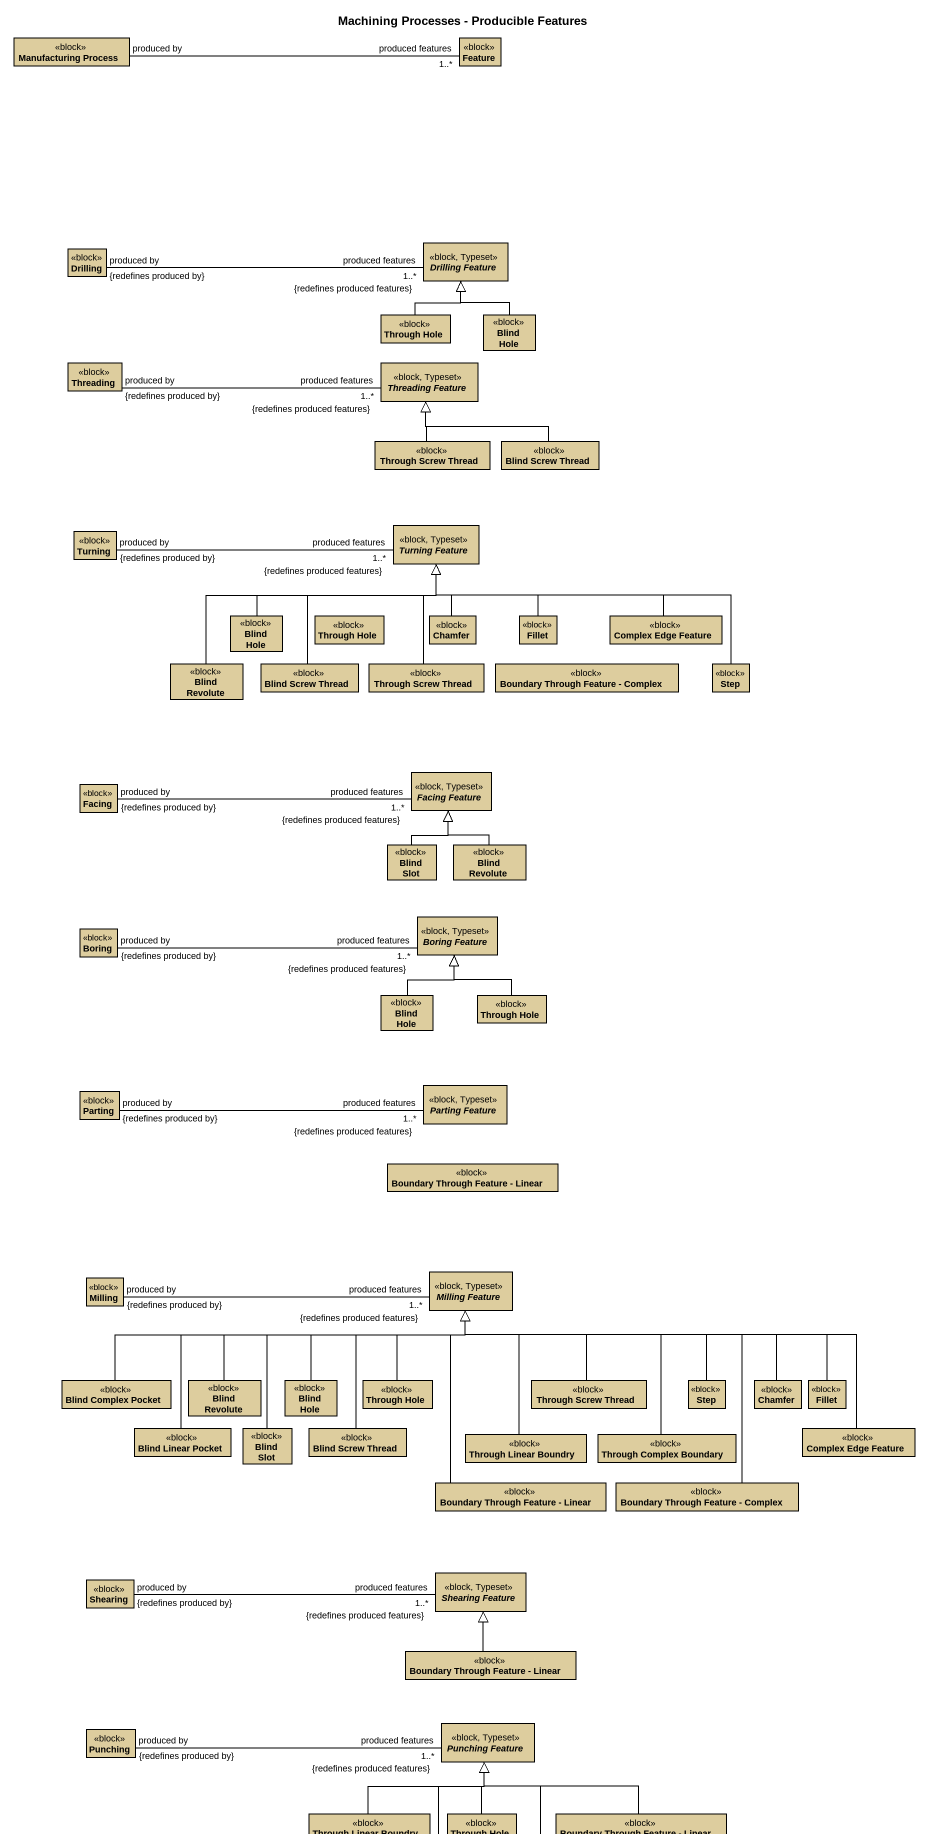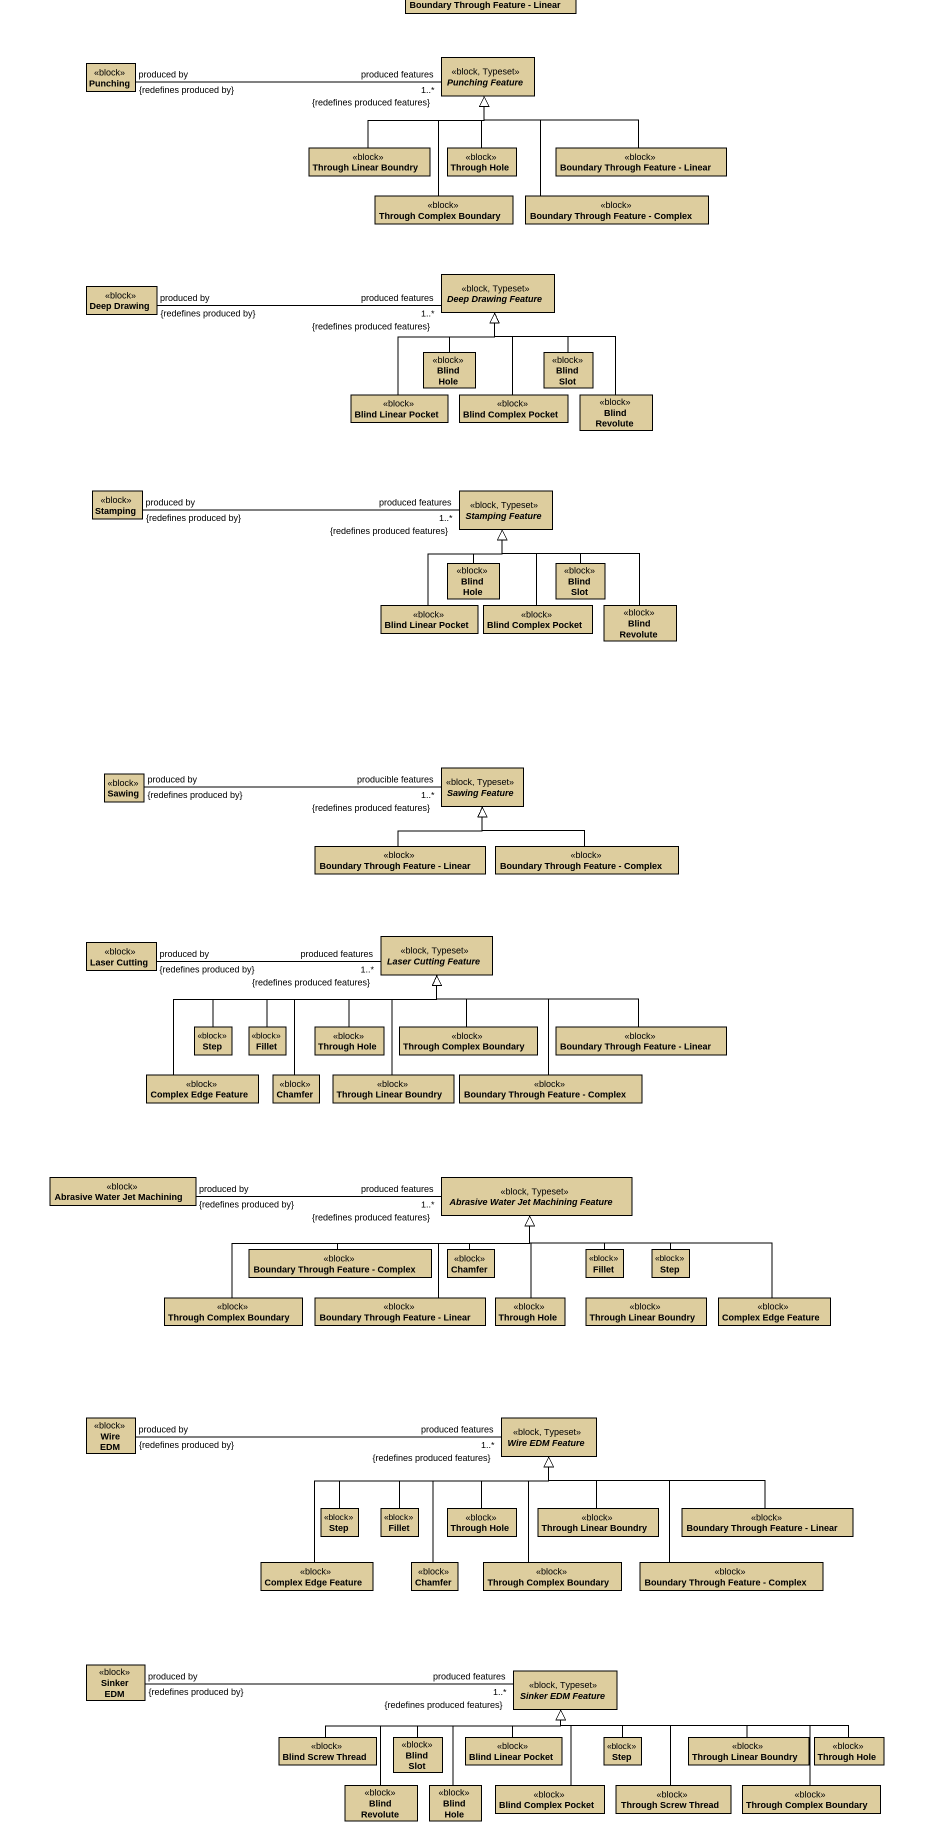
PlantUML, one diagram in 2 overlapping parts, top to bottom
@startuml
title Machining Processes - Producible Features
hide circle
hide empty members
class "Manufacturing Process" as Manufacturing_Process <<block>> #DDCD9E
class Feature <<block>> #DDCD9E
class Drilling <<block>> #DDCD9E
abstract class "Drilling Feature" as Drilling_Feature <<block, Typeset>> #DDCD9E
class "Through Hole" as Through_Hole <<block>> #DDCD9E
class "Blind Hole" as Blind_Hole <<block>> #DDCD9E
class Threading <<block>> #DDCD9E
abstract class "Threading Feature" as Threading_Feature <<block, Typeset>> #DDCD9E
class "Through Screw Thread" as Through_Screw_Thread <<block>> #DDCD9E
class "Blind Screw Thread" as Blind_Screw_Thread <<block>> #DDCD9E
class Turning <<block>> #DDCD9E
abstract class "Turning Feature" as Turning_Feature <<block, Typeset>> #DDCD9E
class "Blind Hole" as Blind_Hole_2 <<block>> #DDCD9E
class "Through Hole" as Through_Hole_2 <<block>> #DDCD9E
class Chamfer <<block>> #DDCD9E
class Fillet <<block>> #DDCD9E
class "Complex Edge Feature" as Complex_Edge_Feature <<block>> #DDCD9E
class "Blind Revolute" as Blind_Revolute <<block>> #DDCD9E
class "Blind Screw Thread" as Blind_Screw_Thread_2 <<block>> #DDCD9E
class "Through Screw Thread" as Through_Screw_Thread_2 <<block>> #DDCD9E
class "Boundary Through Feature - Complex" as Boundary_Through_Feature <<block>> #DDCD9E
class Step <<block>> #DDCD9E
abstract class "Facing Feature" as Facing_Feature <<block, Typeset>> #DDCD9E
class Facing <<block>> #DDCD9E
class "Blind Slot" as Blind_Slot <<block>> #DDCD9E
class "Blind Revolute" as Blind_Revolute_2 <<block>> #DDCD9E
class Boring <<block>> #DDCD9E
abstract class "Boring Feature" as Boring_Feature <<block, Typeset>> #DDCD9E
class "Blind Hole" as Blind_Hole_3 <<block>> #DDCD9E
class "Through Hole" as Through_Hole_3 <<block>> #DDCD9E
abstract class "Parting Feature" as Parting_Feature <<block, Typeset>> #DDCD9E
class Parting <<block>> #DDCD9E
class "Boundary Through Feature - Linear" as Boundary_Through_Feature_2 <<block>> #DDCD9E
class Milling <<block>> #DDCD9E
abstract class "Milling Feature" as Milling_Feature <<block, Typeset>> #DDCD9E
class "Blind Complex Pocket" as Blind_Complex_Pocket <<block>> #DDCD9E
class "Blind Revolute" as Blind_Revolute_3 <<block>> #DDCD9E
class "Blind Hole" as Blind_Hole_4 <<block>> #DDCD9E
class "Through Hole" as Through_Hole_4 <<block>> #DDCD9E
class "Through Screw Thread" as Through_Screw_Thread_3 <<block>> #DDCD9E
class "Step" as Step_2 <<block>> #DDCD9E
class "Chamfer" as Chamfer_2 <<block>> #DDCD9E
class "Fillet" as Fillet_2 <<block>> #DDCD9E
class "Blind Linear Pocket" as Blind_Linear_Pocket <<block>> #DDCD9E
class "Blind Slot" as Blind_Slot_2 <<block>> #DDCD9E
class "Blind Screw Thread" as Blind_Screw_Thread_3 <<block>> #DDCD9E
class "Through Linear Boundry" as Through_Linear_Boundry <<block>> #DDCD9E
class "Through Complex Boundary" as Through_Complex_Boundary <<block>> #DDCD9E
class "Complex Edge Feature" as Complex_Edge_Feature_2 <<block>> #DDCD9E
class "Boundary Through Feature - Linear" as Boundary_Through_Feature_3 <<block>> #DDCD9E
class "Boundary Through Feature - Complex" as Boundary_Through_Feature_4 <<block>> #DDCD9E
class Shearing <<block>> #DDCD9E
abstract class "Shearing Feature" as Shearing_Feature <<block, Typeset>> #DDCD9E
class "Boundary Through Feature - Linear" as Boundary_Through_Feature_5 <<block>> #DDCD9E
class Punching <<block>> #DDCD9E
abstract class "Punching Feature" as Punching_Feature <<block, Typeset>> #DDCD9E
class "Through Linear Boundry" as Through_Linear_Boundry_2 <<block>> #DDCD9E
class "Through Hole" as Through_Hole_5 <<block>> #DDCD9E
class "Boundary Through Feature - Linear" as Boundary_Through_Feature_6 <<block>> #DDCD9E
class "Through Complex Boundary" as Through_Complex_Boundary_2 <<block>> #DDCD9E
class "Boundary Through Feature - Complex" as Boundary_Through_Feature_7 <<block>> #DDCD9E
class "Deep Drawing" as Deep_Drawing <<block>> #DDCD9E
abstract class "Deep Drawing Feature" as Deep_Drawing_Feature <<block, Typeset>> #DDCD9E
class "Blind Hole" as Blind_Hole_5 <<block>> #DDCD9E
class "Blind Slot" as Blind_Slot_3 <<block>> #DDCD9E
class "Blind Linear Pocket" as Blind_Linear_Pocket_2 <<block>> #DDCD9E
class "Blind Complex Pocket" as Blind_Complex_Pocket_2 <<block>> #DDCD9E
class "Blind Revolute" as Blind_Revolute_4 <<block>> #DDCD9E
class Stamping <<block>> #DDCD9E
abstract class "Stamping Feature" as Stamping_Feature <<block, Typeset>> #DDCD9E
class "Blind Hole" as Blind_Hole_6 <<block>> #DDCD9E
class "Blind Slot" as Blind_Slot_4 <<block>> #DDCD9E
class "Blind Linear Pocket" as Blind_Linear_Pocket_3 <<block>> #DDCD9E
class "Blind Complex Pocket" as Blind_Complex_Pocket_3 <<block>> #DDCD9E
class "Blind Revolute" as Blind_Revolute_5 <<block>> #DDCD9E
class Sawing <<block>> #DDCD9E
abstract class "Sawing Feature" as Sawing_Feature <<block, Typeset>> #DDCD9E
class "Boundary Through Feature - Linear" as Boundary_Through_Feature_8 <<block>> #DDCD9E
class "Boundary Through Feature - Complex" as Boundary_Through_Feature_9 <<block>> #DDCD9E
class "Laser Cutting" as Laser_Cutting <<block>> #DDCD9E
abstract class "Laser Cutting Feature" as Laser_Cutting_Feature <<block, Typeset>> #DDCD9E
class "Step" as Step_3 <<block>> #DDCD9E
class "Fillet" as Fillet_3 <<block>> #DDCD9E
class "Through Hole" as Through_Hole_6 <<block>> #DDCD9E
class "Through Complex Boundary" as Through_Complex_Boundary_3 <<block>> #DDCD9E
class "Boundary Through Feature - Linear" as Boundary_Through_Feature_10 <<block>> #DDCD9E
class "Complex Edge Feature" as Complex_Edge_Feature_3 <<block>> #DDCD9E
class "Chamfer" as Chamfer_3 <<block>> #DDCD9E
class "Through Linear Boundry" as Through_Linear_Boundry_3 <<block>> #DDCD9E
class "Boundary Through Feature - Complex" as Boundary_Through_Feature_11 <<block>> #DDCD9E
class "Abrasive Water Jet Machining" as Abrasive_Water_Jet_Machining <<block>> #DDCD9E
abstract class "Abrasive Water Jet Machining Feature" as Abrasive_Water_Jet <<block, Typeset>> #DDCD9E
class "Boundary Through Feature - Complex" as Boundary_Through_Feature_12 <<block>> #DDCD9E
class "Chamfer" as Chamfer_4 <<block>> #DDCD9E
class "Fillet" as Fillet_4 <<block>> #DDCD9E
class "Step" as Step_4 <<block>> #DDCD9E
class "Through Complex Boundary" as Through_Complex_Boundary_4 <<block>> #DDCD9E
class "Boundary Through Feature - Linear" as Boundary_Through_Feature_13 <<block>> #DDCD9E
class "Through Hole" as Through_Hole_7 <<block>> #DDCD9E
class "Through Linear Boundry" as Through_Linear_Boundry_4 <<block>> #DDCD9E
class "Complex Edge Feature" as Complex_Edge_Feature_4 <<block>> #DDCD9E
class "Wire EDM" as Wire_EDM <<block>> #DDCD9E
abstract class "Wire EDM Feature" as Wire_EDM_Feature <<block, Typeset>> #DDCD9E
class "Step" as Step_5 <<block>> #DDCD9E
class "Fillet" as Fillet_5 <<block>> #DDCD9E
class "Through Hole" as Through_Hole_8 <<block>> #DDCD9E
class "Through Linear Boundry" as Through_Linear_Boundry_5 <<block>> #DDCD9E
class "Boundary Through Feature - Linear" as Boundary_Through_Feature_14 <<block>> #DDCD9E
class "Complex Edge Feature" as Complex_Edge_Feature_5 <<block>> #DDCD9E
class "Chamfer" as Chamfer_5 <<block>> #DDCD9E
class "Through Complex Boundary" as Through_Complex_Boundary_5 <<block>> #DDCD9E
class "Boundary Through Feature - Complex" as Boundary_Through_Feature_15 <<block>> #DDCD9E
class "Sinker EDM" as Sinker_EDM <<block>> #DDCD9E
abstract class "Sinker EDM Feature" as Sinker_EDM_Feature <<block, Typeset>> #DDCD9E
class "Blind Screw Thread" as Blind_Screw_Thread_4 <<block>> #DDCD9E
class "Blind Slot" as Blind_Slot_5 <<block>> #DDCD9E
class "Blind Linear Pocket" as Blind_Linear_Pocket_4 <<block>> #DDCD9E
class "Step" as Step_6 <<block>> #DDCD9E
class "Through Linear Boundry" as Through_Linear_Boundry_6 <<block>> #DDCD9E
class "Through Hole" as Through_Hole_9 <<block>> #DDCD9E
class "Blind Revolute" as Blind_Revolute_6 <<block>> #DDCD9E
class "Blind Hole" as Blind_Hole_7 <<block>> #DDCD9E
class "Blind Complex Pocket" as Blind_Complex_Pocket_4 <<block>> #DDCD9E
class "Through Screw Thread" as Through_Screw_Thread_4 <<block>> #DDCD9E
class "Through Complex Boundary" as Through_Complex_Boundary_6 <<block>> #DDCD9E
Manufacturing_Process "produced by" -right- "produced features\n1..*" Feature
Drilling "produced by\n{redefines produced by}" -right- "produced features\n1..*\n{redefines produced features}" Drilling_Feature
Through_Hole -up-|> Drilling_Feature
Blind_Hole -up-|> Drilling_Feature
Threading "produced by\n{redefines produced by}" -right- "produced features\n1..*\n{redefines produced features}" Threading_Feature
Through_Screw_Thread -up-|> Threading_Feature
Blind_Screw_Thread -up-|> Threading_Feature
Turning "produced by\n{redefines produced by}" -right- "produced features\n1..*\n{redefines produced features}" Turning_Feature
Blind_Hole_2 -right-|> Turning_Feature
Chamfer -up-|> Turning_Feature
Fillet -up-|> Turning_Feature
Complex_Edge_Feature -left-|> Turning_Feature
Blind_Revolute -right-|> Turning_Feature
Blind_Screw_Thread_2 -up-|> Turning_Feature
Through_Screw_Thread_2 -up-|> Turning_Feature
Step -left-|> Turning_Feature
Facing "produced by\n{redefines produced by}" -right- "produced features\n1..*\n{redefines produced features}" Facing_Feature
Blind_Slot -up-|> Facing_Feature
Blind_Revolute_2 -up-|> Facing_Feature
Boring "produced by\n{redefines produced by}" -right- "produced features\n1..*\n{redefines produced features}" Boring_Feature
Blind_Hole_3 -up-|> Boring_Feature
Through_Hole_3 -up-|> Boring_Feature
Parting "produced by\n{redefines produced by}" -right- "produced features\n1..*\n{redefines produced features}" Parting_Feature
Milling "produced by\n{redefines produced by}" -right- "produced features\n1..*\n{redefines produced features}" Milling_Feature
Blind_Complex_Pocket -right-|> Milling_Feature
Blind_Revolute_3 -right-|> Milling_Feature
Blind_Hole_4 -up-|> Milling_Feature
Through_Hole_4 -up-|> Milling_Feature
Through_Screw_Thread_3 -up-|> Milling_Feature
Step_2 -left-|> Milling_Feature
Chamfer_2 -left-|> Milling_Feature
Fillet_2 -left-|> Milling_Feature
Blind_Linear_Pocket -right-|> Milling_Feature
Blind_Slot_2 -up-|> Milling_Feature
Blind_Screw_Thread_3 -up-|> Milling_Feature
Through_Linear_Boundry -up-|> Milling_Feature
Through_Complex_Boundary -up-|> Milling_Feature
Complex_Edge_Feature_2 -left-|> Milling_Feature
Boundary_Through_Feature_3 -up-|> Milling_Feature
Boundary_Through_Feature_4 -up-|> Milling_Feature
Shearing "produced by\n{redefines produced by}" -right- "produced features\n1..*\n{redefines produced features}" Shearing_Feature
Boundary_Through_Feature_5 -up-|> Shearing_Feature
Punching "produced by\n{redefines produced by}" -right- "produced features\n1..*\n{redefines produced features}" Punching_Feature
Through_Linear_Boundry_2 -up-|> Punching_Feature
Through_Hole_5 -up-|> Punching_Feature
Boundary_Through_Feature_6 -left-|> Punching_Feature
Through_Complex_Boundary_2 -up-|> Punching_Feature
Boundary_Through_Feature_7 -up-|> Punching_Feature
Deep_Drawing "produced by\n{redefines produced by}" -right- "produced features\n1..*\n{redefines produced features}" Deep_Drawing_Feature
Blind_Hole_5 -up-|> Deep_Drawing_Feature
Blind_Slot_3 -up-|> Deep_Drawing_Feature
Blind_Linear_Pocket_2 -up-|> Deep_Drawing_Feature
Blind_Complex_Pocket_2 -up-|> Deep_Drawing_Feature
Blind_Revolute_4 -up-|> Deep_Drawing_Feature
Stamping "produced by\n{redefines produced by}" -right- "produced features\n1..*\n{redefines produced features}" Stamping_Feature
Blind_Hole_6 -up-|> Stamping_Feature
Blind_Slot_4 -up-|> Stamping_Feature
Blind_Linear_Pocket_3 -up-|> Stamping_Feature
Blind_Complex_Pocket_3 -up-|> Stamping_Feature
Blind_Revolute_5 -up-|> Stamping_Feature
Sawing "produced by\n{redefines produced by}" -right- "producible features\n1..*\n{redefines produced features}" Sawing_Feature
Boundary_Through_Feature_8 -up-|> Sawing_Feature
Boundary_Through_Feature_9 -up-|> Sawing_Feature
Laser_Cutting "produced by\n{redefines produced by}" -right- "produced features\n1..*\n{redefines produced features}" Laser_Cutting_Feature
Step_3 -right-|> Laser_Cutting_Feature
Fillet_3 -right-|> Laser_Cutting_Feature
Through_Hole_6 -up-|> Laser_Cutting_Feature
Through_Complex_Boundary_3 -up-|> Laser_Cutting_Feature
Boundary_Through_Feature_10 -left-|> Laser_Cutting_Feature
Complex_Edge_Feature_3 -right-|> Laser_Cutting_Feature
Chamfer_3 -up-|> Laser_Cutting_Feature
Through_Linear_Boundry_3 -up-|> Laser_Cutting_Feature
Boundary_Through_Feature_11 -up-|> Laser_Cutting_Feature
Abrasive_Water_Jet_Machining "produced by\n{redefines produced by}" -right- "produced features\n1..*\n{redefines produced features}" Abrasive_Water_Jet
Boundary_Through_Feature_12 -right-|> Abrasive_Water_Jet
Chamfer_4 -up-|> Abrasive_Water_Jet
Fillet_4 -up-|> Abrasive_Water_Jet
Step_4 -left-|> Abrasive_Water_Jet
Through_Complex_Boundary_4 -right-|> Abrasive_Water_Jet
Boundary_Through_Feature_13 -up-|> Abrasive_Water_Jet
Through_Hole_7 -up-|> Abrasive_Water_Jet
Complex_Edge_Feature_4 -left-|> Abrasive_Water_Jet
Wire_EDM "produced by\n{redefines produced by}" -right- "produced features\n1..*\n{redefines produced features}" Wire_EDM_Feature
Step_5 -right-|> Wire_EDM_Feature
Fillet_5 -right-|> Wire_EDM_Feature
Through_Hole_8 -up-|> Wire_EDM_Feature
Through_Linear_Boundry_5 -up-|> Wire_EDM_Feature
Boundary_Through_Feature_14 -left-|> Wire_EDM_Feature
Complex_Edge_Feature_5 -up-|> Wire_EDM_Feature
Chamfer_5 -up-|> Wire_EDM_Feature
Through_Complex_Boundary_5 -up-|> Wire_EDM_Feature
Boundary_Through_Feature_15 -up-|> Wire_EDM_Feature
Sinker_EDM "produced by\n{redefines produced by}" -right- "produced features\n1..*\n{redefines produced features}" Sinker_EDM_Feature
Blind_Screw_Thread_4 -right-|> Sinker_EDM_Feature
Blind_Slot_5 -right-|> Sinker_EDM_Feature
Blind_Linear_Pocket_4 -up-|> Sinker_EDM_Feature
Step_6 -up-|> Sinker_EDM_Feature
Through_Linear_Boundry_6 -left-|> Sinker_EDM_Feature
Through_Hole_9 -left-|> Sinker_EDM_Feature
Blind_Revolute_6 -up-|> Sinker_EDM_Feature
Blind_Hole_7 -up-|> Sinker_EDM_Feature
Blind_Complex_Pocket_4 -up-|> Sinker_EDM_Feature
Through_Screw_Thread_4 -up-|> Sinker_EDM_Feature
Through_Complex_Boundary_6 -left-|> Sinker_EDM_Feature
@enduml
